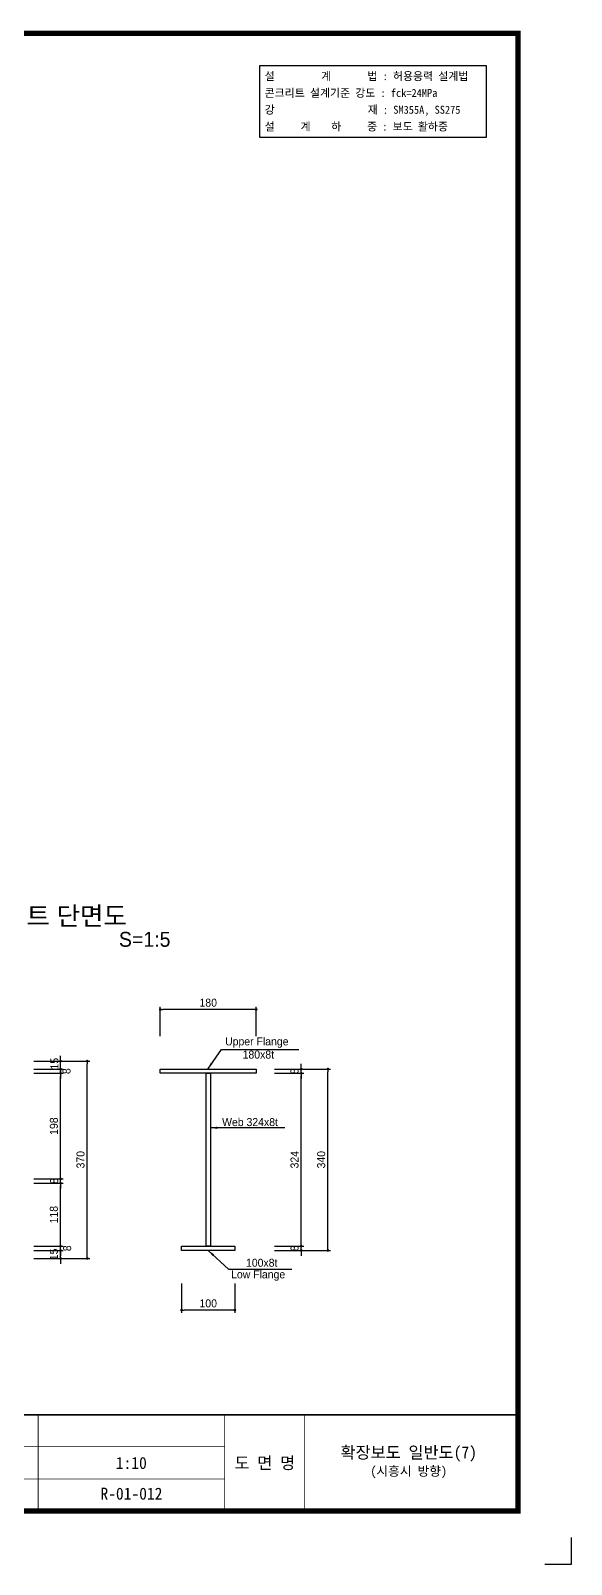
# Model space of a CAD drawing. Header units: millimetres. Extents: x 173610 to 224070, y -281283 to -269403.
# Drawn here: x 196812 to 198840, y -281283 to -275533 of the extents above; entities that cross this region are included whole.
import ezdxf
from ezdxf.enums import TextEntityAlignment as Align

# ---------------------------------------------------------------- set-up
doc = ezdxf.new("R2010")
doc.units = ezdxf.units.MM
for name, color, linetype in [('CS-DIML', 1, 'Continuous'), ('CX-BORD', 3, 'Continuous'), ('CX-BORD-LIN1', 4, 'Continuous'), ('CX-BORD-LIN2', 3, 'Continuous'), ('CX-BORD-TEX1', 7, 'Continuous'), ('CX-BORD-TEX2', 6, 'Continuous'), ('CX-BORD-TEX3', 4, 'Continuous'), ('CX-LGND-LINE', 4, 'Continuous'), ('CX-LGND-TEXT', 3, 'Continuous'), ('CX-MISC', 2, 'Continuous'), ('CZ-TEX1', 6, 'Continuous'), ('DIM01', 1, 'Continuous'), ('DIML', 1, 'Continuous'), ('T25', 7, 'Continuous'), ('TEXT02', 6, 'Continuous'), ('난간기초', 4, 'Continuous')]:
    doc.layers.add(name, color=color, linetype=linetype)
doc.styles.add('MLTMHTXT', font='Dotum_1.TTF')
doc.styles.add('TB_BTXT', font='H2GTRE_1.TTF')
doc.styles.add('TB_TEXT', font='')
doc.styles.add('TEXT', font='Dotum_1.TTF')
doc.styles.add('돋움', font='Dotum_1.TTF')
doc.styles.get('TB_TEXT').set_extended_font_data('DotumChe')
doc.dimstyles.new('사본 일반도면_0100', dxfattribs={"dimtxt": 600, "dimasz": 200, "dimexe": 200, "dimexo": 0, "dimgap": 100, "dimtad": 1, "dimdec": 0, "dimlfac": 0.5, "dimzin": 0, "dimdsep": 46, "dimlunit": 6, "dimtxsty": 'TEXT', "dimblk": 'DOT', "dimcen": 0.09, "dimclrd": 1, "dimclre": 1, "dimclrt": 7, "dimadec": 8, "dimazin": 0, "dimtfac": 1, "dimtdec": 0, "dimtix": 1, "dimtmove": 2, "dimatfit": 3, "dimldrblk": 'DOT', "dimfxl": 200, "dimfrac": 2, "dimtolj": 1, "dimtzin": 0, "dimarcsym": 0})

# ---------------------------------------------------------------- blocks, each defined once
blk = doc.blocks.new('CXBLKA1')
at = {"layer": 'CX-BORD-LIN1', "const_width": 2}
blk.add_lwpolyline([(821, 20), (25, 20), (25, 574), (821, 574)], close=True, dxfattribs=at)
at = {"layer": 'CX-BORD-LIN1', "const_width": 0.6}
blk.add_lwpolyline([(821, 56), (25, 56)], dxfattribs=at)
at = {"layer": 'CX-BORD-LIN2', "const_width": 0.3}
for points in [[(641, 20), (641, 56)], [(711, 20), (711, 56)], [(741, 20), (741, 56)], [(711, 44.11), (611, 44.11)], [(711, 32), (611, 32)]]:
    blk.add_lwpolyline(points, dxfattribs=at)
at = {"layer": 'CX-MISC'}
blk.add_lwpolyline([(831, 0), (841, 0), (841, 0), (841, 0), (841, 0), (841, 0), (841, 10)], dxfattribs=at)
at = {"layer": 'CX-BORD-TEX1', "style": 'TB_BTXT'}
blk.add_attdef('UD_TITLE', text='', height=10, dxfattribs=at).set_placement((423, 553), align=Align.MIDDLE_CENTER)
at = {"layer": 'CX-BORD-TEX1', "style": 'MLTMHTXT', "width": 0.8, "flags": 4}
blk.add_attdef('EI_NAME', (69.69, 43.65), '', height=6, dxfattribs=at)
at = {"layer": 'CX-BORD-TEX1', "style": 'TB_BTXT', "flags": 4}
blk.add_attdef('CI_NAME', text='', height=5, dxfattribs=at).set_placement((85, 28), align=Align.MIDDLE_CENTER)
at = {"layer": 'CX-BORD-TEX2', "style": 'TB_BTXT'}
blk.add_attdef('PI_CNAME', text='', height=5, dxfattribs=at).set_placement((40, 552), align=Align.BOTTOM_LEFT)
blk.add_attdef('UD_SUBTITLE', text='', height=7, dxfattribs=at).set_placement((423, 538), align=Align.MIDDLE_CENTER)
at = {"layer": 'CX-BORD-TEX3', "style": 'TB_TEXT'}
blk.add_text('도 면 명', height=4.5, dxfattribs=at).set_placement((726, 38), align=Align.MIDDLE_CENTER)
at = {"layer": 'CX-BORD-TEX3', "style": 'TB_BTXT'}
blk.add_attdef('UD_CDNAME', text='', height=4, dxfattribs=at).set_placement((42, 544), align=Align.BOTTOM_LEFT)
at = {"layer": 'CX-BORD-TEX3', "style": 'TB_TEXT'}
for tag, height, p in [('PI_TITLE', 4.5, (243, 50)), ('DC_RNUM4', 3, (320, 52)), ('DC_RDATE4', 3.5, (353, 52.5)), ('DC_RAPP4', 3.5, (510, 52.5)), ('DC_RCHK4', 3.5, (550, 52.5)), ('DC_RDGN4', 3.5, (590, 52.5)), ('UD_CDIST', 4.5, (676, 50)), ('DC_RNUM3', 3, (320, 45)), ('DC_RDATE3', 3.5, (353, 45.4)), ('DC_RAPP3', 3.5, (510, 45.4)), ('DC_RCHK3', 3.5, (550, 45.4)), ('DC_RDGN3', 3.5, (590, 45.4)), ('FI_NAME', 4.5, (781, 44.87)), ('PI_CDNAME', 4.5, (243, 38)), ('DC_RDATE2', 3.5, (353, 38.5)), ('DC_RAPP2', 3.5, (510, 38.5)), ('DC_RCHK2', 3.5, (550, 38.5)), ('DC_RDGN2', 3.5, (590, 38.5)), ('DA_HSCALE', 4.5, (658.5, 38)), ('DA_VSCALE', 4.5, (693, 38)), ('DC_RNUM2', 3, (320, 38)), ('DI_TITLE', 4.5, (781, 37.87)), ('PA_CCLASS', 4.5, (204, 26.5)), ('PI_STAGE', 4.5, (283, 26.5)), ('DC_RNUM1', 3, (320, 31)), ('DC_RDATE1', 3.5, (353, 31.5)), ('DC_RAPP1', 3.5, (510, 31.5)), ('DC_RCHK1', 3.5, (550, 31.5)), ('DC_RDGN1', 3.5, (590, 31.5)), ('DI_DRWNO', 4.5, (676, 26.5)), ('DI_SUBTITLE', 3.5, (781, 30.87))]:
    blk.add_attdef(tag, text='', height=height, dxfattribs=at).set_placement(p, align=Align.MIDDLE_CENTER)
for tag, p in [('DC_RDES4', (377, 52.5)), ('DC_RDES3', (377, 45.4)), ('DC_RDES2', (377, 38.5)), ('DC_RDES1', (377, 31.5))]:
    blk.add_attdef(tag, text='', height=3.5, dxfattribs=at).set_placement(p, align=Align.MIDDLE_LEFT)
at = {"layer": 'CX-BORD-TEX3', "style": 'TB_TEXT', "flags": 1}
for tag, p in [('PI_ID', (24, 16)), ('PI_CCODE', (31, 16)), ('PA_DSDATE', (47, 16)), ('PA_DEDATE', (64, 16)), ('PA_CSDATE', (81, 16)), ('PA_CEDATE', (98, 16)), ('PA_CFDATE', (114, 16)), ('EI_ENAME', (132, 16)), ('EI_DEPT', (146, 16)), ('EI_PERSON', (158, 16)), ('EI_EMAIL', (174, 16)), ('CI_CATEG', (189, 16)), ('CI_ROLE', (204, 16)), ('CI_ONAME', (216, 16)), ('CI_ADDR', (232, 16)), ('CI_TEL', (246, 16)), ('CI_FAX', (257, 16)), ('CI_HPADDR', (270, 16)), ('CI_CODE', (287, 16)), ('CI_DEPT', (300, 16)), ('CI_PERSON', (312, 16)), ('CI_EMAIL', (329, 16)), ('CI_PROLE', (342, 16)), ('DI_MANCODE', (357, 16)), ('DI_CATEG', (377, 16)), ('DI_LDATE', (392, 16)), ('DI_PCLASS', (407, 16)), ('DI_MMCLASS', (424, 16)), ('DI_MSCLASS', (443, 16)), ('DI_ECLASS', (462, 16)), ('DI_FNAME', (478, 16)), ('DC_ONAME', (493, 16)), ('DC_NNAME', (510, 16)), ('FI_CODE', (529, 16)), ('FI_CLASS', (545, 16)), ('FI_ICODE1', (563, 16)), ('FI_ICODE2', (581, 16)), ('------------', (597, 16))]:
    blk.add_attdef(tag, p, '', height=2, dxfattribs=at)
blk = doc.blocks.new('기준1')
at = {"layer": 'CX-LGND-LINE', "flags": 128}
blk.add_lwpolyline([(-1200, -3900), (-9684, -3900), (-9684, -1200), (-1200, -1200)], close=True, dxfattribs=at)
at = {"layer": 'CX-LGND-TEXT', "style": 'TB_TEXT'}
for s, p in [('설         계       법 : 허용응력 설계법', (-9504, -1605)), ('콘크리트 설계기준 강도 : fck=24MPa', (-9504, -2235)), ('강                  재 : SM355A, SS275', (-9504, -2865)), ('설     계    하     중 : 보도 활하중', (-9504, -3495))]:
    blk.add_text(s, height=300, dxfattribs=at).set_placement(p, align=Align.MIDDLE_LEFT)
blk = doc.blocks.new('_Dot')
at = {"layer": 'DIML', "color": 140, "linetype": 'Continuous'}
blk.add_line((0, 0), (-1, 0), dxfattribs=at)
at = {"layer": 'DIML', "color": 140, "linetype": 'Continuous', "const_width": 0.5}
blk.add_lwpolyline([(-0.25, 0, 1), (0.25, 0, 1)], format="xyb", close=True, dxfattribs=at)
blk = doc.blocks.new('*D181')
at = {"layer": 'CS-DIML', "color": 140, "lineweight": -2}
for p, q in [((197377.7, -280229.8), (197377.7, -280339.8)), ((197577.7, -280229.8), (197577.7, -280339.8)), ((197567.7, -280329.8), (197387.7, -280329.8))]:
    blk.add_line(p, q, dxfattribs=at)
at = {"layer": 'Defpoints', "color": 0}
for p in [(197377.7, -280229.8), (197577.7, -280229.8), (197377.7, -280329.8)]:
    blk.add_point(p, dxfattribs=at)
at = {"layer": 'CS-DIML', "color": 140, "lineweight": -2, "xscale": 10, "yscale": 10, "zscale": 10, "rotation": 180}
blk.add_blockref('_Dot', (197377.7, -280329.8), dxfattribs=at)
at = {"layer": 'CS-DIML', "color": 140, "lineweight": -2, "xscale": 10, "yscale": 10, "zscale": 10}
blk.add_blockref('_Dot', (197577.7, -280329.8), dxfattribs=at)
at = {"layer": 'CS-DIML', "color": 140, "insert": (197477.7, -280304.8), "char_height": 30, "attachment_point": 5, "style": 'TEXT'}
blk.add_mtext('\\A1;100', dxfattribs=at)
blk = doc.blocks.new('*D182')
at = {"layer": 'CS-DIML', "color": 140, "lineweight": -2}
for p, q in [((197726.5, -279426.1), (197836.5, -279426.1)), ((197726.5, -279442.1), (197836.5, -279442.1)), ((197826.5, -279416.1), (197826.5, -279406.1)), ((197826.5, -279442.1), (197826.5, -279426.1)), ((197826.5, -279452.1), (197826.5, -279462.1))]:
    blk.add_line(p, q, dxfattribs=at)
at = {"layer": 'Defpoints', "color": 0}
for p in [(197726.5, -279426.1), (197726.5, -279442.1), (197826.5, -279426.1)]:
    blk.add_point(p, dxfattribs=at)
at = {"layer": 'CS-DIML', "color": 140, "lineweight": -2, "xscale": 10, "yscale": 10, "zscale": 10}
for p, rotation in [((197826.5, -279426.1), 270), ((197826.5, -279442.1), 90)]:
    blk.add_blockref('_Dot', p, dxfattribs=dict(at, rotation=rotation))
at = {"layer": 'CS-DIML', "color": 140, "insert": (197801.5, -279434.1), "char_height": 30, "attachment_point": 5, "rotation": 90, "style": 'TEXT'}
blk.add_mtext('\\A1;8', dxfattribs=at)
blk = doc.blocks.new('*D183')
at = {"layer": 'CS-DIML', "color": 140, "lineweight": -2}
for p, q in [((197826.5, -279426.1), (197936.5, -279426.1)), ((197926.5, -280096.1), (197926.5, -279436.1)), ((197826.5, -280106.1), (197936.5, -280106.1))]:
    blk.add_line(p, q, dxfattribs=at)
at = {"layer": 'Defpoints', "color": 0}
for p in [(197826.5, -279426.1), (197926.5, -279426.1), (197826.5, -280106.1)]:
    blk.add_point(p, dxfattribs=at)
at = {"layer": 'CS-DIML', "color": 140, "lineweight": -2, "xscale": 10, "yscale": 10, "zscale": 10}
for p, rotation in [((197926.5, -279426.1), 90), ((197926.5, -280106.1), 270)]:
    blk.add_blockref('_Dot', p, dxfattribs=dict(at, rotation=rotation))
at = {"layer": 'CS-DIML', "color": 140, "insert": (197901.5, -279766.1), "char_height": 30, "attachment_point": 5, "rotation": 90, "style": 'TEXT'}
blk.add_mtext('\\A1;340', dxfattribs=at)
blk = doc.blocks.new('*D184')
at = {"layer": 'CS-DIML', "color": 140, "lineweight": -2}
for p, q in [((197726.5, -279442.1), (197836.5, -279442.1)), ((197826.5, -280080.1), (197826.5, -279452.1)), ((197726.5, -280090.1), (197836.5, -280090.1))]:
    blk.add_line(p, q, dxfattribs=at)
at = {"layer": 'Defpoints', "color": 0}
for p in [(197726.5, -279442.1), (197826.5, -279442.1), (197726.5, -280090.1)]:
    blk.add_point(p, dxfattribs=at)
at = {"layer": 'CS-DIML', "color": 140, "lineweight": -2, "xscale": 10, "yscale": 10, "zscale": 10}
for p, rotation in [((197826.5, -279442.1), 90), ((197826.5, -280090.1), 270)]:
    blk.add_blockref('_Dot', p, dxfattribs=dict(at, rotation=rotation))
at = {"layer": 'CS-DIML', "color": 140, "insert": (197801.5, -279766.1), "char_height": 30, "attachment_point": 5, "rotation": 90, "style": 'TEXT'}
blk.add_mtext('\\A1;324', dxfattribs=at)
blk = doc.blocks.new('*D185')
at = {"layer": 'CS-DIML', "color": 140, "lineweight": -2}
for p, q in [((197826.5, -280080.1), (197826.5, -280070.1)), ((197726.5, -280090.1), (197836.5, -280090.1)), ((197726.5, -280106.1), (197836.5, -280106.1)), ((197826.5, -280106.1), (197826.5, -280090.1)), ((197826.5, -280116.1), (197826.5, -280126.1))]:
    blk.add_line(p, q, dxfattribs=at)
at = {"layer": 'Defpoints', "color": 0}
for p in [(197726.5, -280090.1), (197726.5, -280106.1), (197826.5, -280090.1)]:
    blk.add_point(p, dxfattribs=at)
at = {"layer": 'CS-DIML', "color": 140, "lineweight": -2, "xscale": 10, "yscale": 10, "zscale": 10}
for p, rotation in [((197826.5, -280090.1), 270), ((197826.5, -280106.1), 90)]:
    blk.add_blockref('_Dot', p, dxfattribs=dict(at, rotation=rotation))
at = {"layer": 'CS-DIML', "color": 140, "insert": (197801.5, -280098.1), "char_height": 30, "attachment_point": 5, "rotation": 90, "style": 'TEXT'}
blk.add_mtext('\\A1;8', dxfattribs=at)
blk = doc.blocks.new('*D186')
at = {"layer": 'CS-DIML', "color": 140, "lineweight": -2}
for p, q in [((197297.7, -279302.5), (197297.7, -279192.5)), ((197647.7, -279202.5), (197307.7, -279202.5)), ((197657.7, -279302.5), (197657.7, -279192.5))]:
    blk.add_line(p, q, dxfattribs=at)
at = {"layer": 'Defpoints', "color": 0}
for p in [(197297.7, -279202.5), (197297.7, -279302.5), (197657.7, -279302.5)]:
    blk.add_point(p, dxfattribs=at)
at = {"layer": 'CS-DIML', "color": 140, "lineweight": -2, "xscale": 10, "yscale": 10, "zscale": 10, "rotation": 180}
blk.add_blockref('_Dot', (197297.7, -279202.5), dxfattribs=at)
at = {"layer": 'CS-DIML', "color": 140, "lineweight": -2, "xscale": 10, "yscale": 10, "zscale": 10}
blk.add_blockref('_Dot', (197657.7, -279202.5), dxfattribs=at)
at = {"layer": 'CS-DIML', "color": 140, "insert": (197477.7, -279177.5), "char_height": 30, "attachment_point": 5, "style": 'TEXT'}
blk.add_mtext('\\A1;180', dxfattribs=at)
blk = doc.blocks.new('*D159')
at = {"layer": 'CS-DIML', "color": 140, "lineweight": -2}
for p, q in [((196823.8, -279426.1), (196933.8, -279426.1)), ((196823.8, -279442.1), (196933.8, -279442.1)), ((196923.8, -279416.1), (196923.8, -279406.1)), ((196923.8, -279442.1), (196923.8, -279426.1)), ((196923.8, -279452.1), (196923.8, -279462.1))]:
    blk.add_line(p, q, dxfattribs=at)
at = {"layer": 'Defpoints', "color": 0}
for p in [(196823.8, -279426.1), (196823.8, -279442.1), (196923.8, -279426.1)]:
    blk.add_point(p, dxfattribs=at)
at = {"layer": 'CS-DIML', "color": 140, "lineweight": -2, "xscale": 10, "yscale": 10, "zscale": 10}
for p, rotation in [((196923.8, -279426.1), 270), ((196923.8, -279442.1), 90)]:
    blk.add_blockref('_Dot', p, dxfattribs=dict(at, rotation=rotation))
at = {"layer": 'CS-DIML', "color": 140, "insert": (196946.4, -279434.1), "char_height": 30, "attachment_point": 5, "rotation": 90, "style": 'TEXT'}
blk.add_mtext('\\A1;8', dxfattribs=at)
blk = doc.blocks.new('*D160')
at = {"layer": 'CS-DIML', "color": 140, "lineweight": -2}
for p, q in [((196823.8, -279442.1), (196933.8, -279442.1)), ((196923.8, -279828.1), (196923.8, -279452.1)), ((196823.8, -279838.1), (196933.8, -279838.1))]:
    blk.add_line(p, q, dxfattribs=at)
at = {"layer": 'Defpoints', "color": 0}
for p in [(196823.8, -279442.1), (196923.8, -279442.1), (196823.8, -279838.1)]:
    blk.add_point(p, dxfattribs=at)
at = {"layer": 'CS-DIML', "color": 140, "lineweight": -2, "xscale": 10, "yscale": 10, "zscale": 10}
for p, rotation in [((196923.8, -279442.1), 90), ((196923.8, -279838.1), 270)]:
    blk.add_blockref('_Dot', p, dxfattribs=dict(at, rotation=rotation))
at = {"layer": 'CS-DIML', "color": 140, "insert": (196898.8, -279640.1), "char_height": 30, "attachment_point": 5, "rotation": 90, "style": 'TEXT'}
blk.add_mtext('\\A1;198', dxfattribs=at)
blk = doc.blocks.new('*D161')
at = {"layer": 'CS-DIML', "color": 140, "lineweight": -2}
for p, q in [((196923.8, -279396.1), (197033.8, -279396.1)), ((197023.8, -280126.1), (197023.8, -279406.1)), ((196923.8, -280136.1), (197033.8, -280136.1))]:
    blk.add_line(p, q, dxfattribs=at)
at = {"layer": 'Defpoints', "color": 0}
for p in [(196923.8, -279396.1), (197023.8, -279396.1), (196923.8, -280136.1)]:
    blk.add_point(p, dxfattribs=at)
at = {"layer": 'CS-DIML', "color": 140, "lineweight": -2, "xscale": 10, "yscale": 10, "zscale": 10}
for p, rotation in [((197023.8, -279396.1), 90), ((197023.8, -280136.1), 270)]:
    blk.add_blockref('_Dot', p, dxfattribs=dict(at, rotation=rotation))
at = {"layer": 'CS-DIML', "color": 140, "insert": (196998.8, -279766.1), "char_height": 30, "attachment_point": 5, "rotation": 90, "style": 'TEXT'}
blk.add_mtext('\\A1;370', dxfattribs=at)
blk = doc.blocks.new('*D162')
at = {"layer": 'CS-DIML', "color": 140, "lineweight": -2}
for p, q in [((196923.8, -280080.1), (196923.8, -280070.1)), ((196823.8, -280090.1), (196933.8, -280090.1)), ((196823.8, -280106.1), (196933.8, -280106.1)), ((196923.8, -280106.1), (196923.8, -280090.1)), ((196923.8, -280116.1), (196923.8, -280126.1))]:
    blk.add_line(p, q, dxfattribs=at)
at = {"layer": 'Defpoints', "color": 0}
for p in [(196823.8, -280090.1), (196823.8, -280106.1), (196923.8, -280090.1)]:
    blk.add_point(p, dxfattribs=at)
at = {"layer": 'CS-DIML', "color": 140, "lineweight": -2, "xscale": 10, "yscale": 10, "zscale": 10}
for p, rotation in [((196923.8, -280090.1), 270), ((196923.8, -280106.1), 90)]:
    blk.add_blockref('_Dot', p, dxfattribs=dict(at, rotation=rotation))
at = {"layer": 'CS-DIML', "color": 140, "char_height": 30, "attachment_point": 5, "rotation": 90, "style": 'TEXT'}
for s, insert in [('\\A1;', (196888.8, -280098.1)), ('\\A1;8', (196948.8, -280098.1))]:
    blk.add_mtext(s, dxfattribs=dict(at, insert=insert))
blk = doc.blocks.new('*D163')
at = {"layer": 'CS-DIML', "color": 140, "lineweight": -2}
for p, q in [((196823.8, -280106.1), (196933.8, -280106.1)), ((196823.8, -280136.1), (196933.8, -280136.1)), ((196923.8, -280096.1), (196923.8, -280086.1)), ((196923.8, -280136.1), (196923.8, -280106.1)), ((196923.8, -280146.1), (196923.8, -280156.1))]:
    blk.add_line(p, q, dxfattribs=at)
at = {"layer": 'Defpoints', "color": 0}
for p in [(196823.8, -280106.1), (196823.8, -280136.1), (196923.8, -280106.1)]:
    blk.add_point(p, dxfattribs=at)
at = {"layer": 'CS-DIML', "color": 140, "lineweight": -2, "xscale": 10, "yscale": 10, "zscale": 10}
for p, rotation in [((196923.8, -280106.1), 270), ((196923.8, -280136.1), 90)]:
    blk.add_blockref('_Dot', p, dxfattribs=dict(at, rotation=rotation))
at = {"layer": 'CS-DIML', "color": 140, "insert": (196898.8, -280121.1), "char_height": 30, "attachment_point": 5, "rotation": 90, "style": 'TEXT'}
blk.add_mtext('\\A1;15', dxfattribs=at)
blk = doc.blocks.new('*D167')
at = {"layer": 'CS-DIML', "color": 140, "lineweight": -2}
for p, q in [((196923.8, -279386.1), (196923.8, -279376.1)), ((196823.8, -279396.1), (196933.8, -279396.1)), ((196823.8, -279426.1), (196933.8, -279426.1)), ((196923.8, -279426.1), (196923.8, -279396.1)), ((196923.8, -279436.1), (196923.8, -279446.1))]:
    blk.add_line(p, q, dxfattribs=at)
at = {"layer": 'Defpoints', "color": 0}
for p in [(196823.8, -279396.1), (196823.8, -279426.1), (196923.8, -279396.1)]:
    blk.add_point(p, dxfattribs=at)
at = {"layer": 'CS-DIML', "color": 140, "lineweight": -2, "xscale": 10, "yscale": 10, "zscale": 10}
for p, rotation in [((196923.8, -279396.1), 270), ((196923.8, -279426.1), 90)]:
    blk.add_blockref('_Dot', p, dxfattribs=dict(at, rotation=rotation))
at = {"layer": 'CS-DIML', "color": 140, "insert": (196901, -279406.1), "char_height": 30, "attachment_point": 5, "rotation": 90, "style": 'TEXT'}
blk.add_mtext('\\A1;15', dxfattribs=at)
blk = doc.blocks.new('*D170')
at = {"layer": 'CS-DIML', "color": 140, "lineweight": -2}
for p, q in [((196823.8, -279838.1), (196933.8, -279838.1)), ((196923.8, -279828.1), (196923.8, -279818.1)), ((196923.8, -279854.1), (196923.8, -279838.1)), ((196823.8, -279854.1), (196933.8, -279854.1)), ((196923.8, -279864.1), (196923.8, -279874.1))]:
    blk.add_line(p, q, dxfattribs=at)
at = {"layer": 'Defpoints', "color": 0}
for p in [(196823.8, -279838.1), (196923.8, -279838.1), (196823.8, -279854.1)]:
    blk.add_point(p, dxfattribs=at)
at = {"layer": 'CS-DIML', "color": 140, "lineweight": -2, "xscale": 10, "yscale": 10, "zscale": 10}
for p, rotation in [((196923.8, -279838.1), 270), ((196923.8, -279854.1), 90)]:
    blk.add_blockref('_Dot', p, dxfattribs=dict(at, rotation=rotation))
at = {"layer": 'CS-DIML', "color": 140, "insert": (196900, -279845.8), "char_height": 30, "attachment_point": 5, "rotation": 90, "style": 'TEXT'}
blk.add_mtext('\\A1;8', dxfattribs=at)
blk = doc.blocks.new('*D171')
at = {"layer": 'CS-DIML', "color": 140, "lineweight": -2}
for p, q in [((196823.8, -279854.1), (196933.8, -279854.1)), ((196923.8, -280080.1), (196923.8, -279864.1)), ((196823.8, -280090.1), (196933.8, -280090.1))]:
    blk.add_line(p, q, dxfattribs=at)
at = {"layer": 'Defpoints', "color": 0}
for p in [(196823.8, -279854.1), (196923.8, -279854.1), (196823.8, -280090.1)]:
    blk.add_point(p, dxfattribs=at)
at = {"layer": 'CS-DIML', "color": 140, "lineweight": -2, "xscale": 10, "yscale": 10, "zscale": 10}
for p, rotation in [((196923.8, -279854.1), 90), ((196923.8, -280090.1), 270)]:
    blk.add_blockref('_Dot', p, dxfattribs=dict(at, rotation=rotation))
at = {"layer": 'CS-DIML', "color": 140, "insert": (196898.8, -279972.1), "char_height": 30, "attachment_point": 5, "rotation": 90, "style": 'TEXT'}
blk.add_mtext('\\A1;118', dxfattribs=at)

msp = doc.modelspace()

# ---------------------------------------------------------------- linework, layer by layer
at = {"layer": 'DIM01'}
for p, q in [((197475.6378, -279426.0669), (197527.5361, -279352.3108)), ((197527.5361, -279352.3108), (197817.5021, -279352.3108)), ((197765.4565, -279646.4106), (197485.7265, -279646.4106)), ((197477.7265, -280106.0669), (197553.2441, -280176.2462)), ((197553.2441, -280176.2462), (197790.767, -280176.2462))]:
    msp.add_line(p, q, dxfattribs=at)
at = {"layer": 'DIM01', "extrusion": (0, 0, -1)}
for points in [[(-197487.1657, -279402.0812), (-197475.6378, -279426.0669), (-197494.3217, -279407.1165)], [(-197511.9765, -279650.7856), (-197485.7265, -279646.4106), (-197511.9765, -279642.0356)], [(-197493.977, -280127.1411), (-197477.7265, -280106.0669), (-197499.9335, -280120.7315)]]:
    msp.add_solid(points, dxfattribs=at)
at = {"layer": '난간기초'}
for points in [[(197297.7265, -279426.0669), (197657.7265, -279426.0669), (197657.7265, -279442.0669), (197297.7265, -279442.0669)], [(197469.7265, -279442.0669), (197485.7265, -279442.0669), (197485.7265, -280090.0669), (197469.7265, -280090.0669)], [(197377.7265, -280090.0669), (197577.7265, -280090.0669), (197577.7265, -280106.0669), (197377.7265, -280106.0669)]]:
    msp.add_lwpolyline(points, close=True, dxfattribs=at)

# ---------------------------------------------------------------- block references
at = {"layer": 'CX-BORD'}
ref = msp.add_blockref('CXBLKA1', (190429.6593, -281283.0251), dxfattribs=dict(at, xscale=10, yscale=10, zscale=10))
ref.add_attrib('DI_TITLE', '확장보도 일반도(7)', dxfattribs={"layer": 'CX-BORD-TEX3', "height": 45, "style": 'TB_TEXT'}).set_placement((198229.6593, -280863.5251), align=Align.MIDDLE_CENTER)
ref.add_attrib('DI_SUBTITLE', '(시흥시 방향)', dxfattribs={"layer": 'CX-BORD-TEX3', "height": 35, "style": 'TB_TEXT'}).set_placement((198229.6593, -280933.5251), align=Align.MIDDLE_CENTER)
ref.add_attrib('DA_HSCALE', '            1:10', dxfattribs={"layer": 'CX-BORD-TEX3', "height": 45, "style": 'TB_TEXT'}).set_placement((197014.6593, -280903.0251), align=Align.MIDDLE_CENTER)
ref.add_attrib('DI_DRWNO', 'R-01-012', dxfattribs={"layer": 'CX-BORD-TEX3', "height": 45, "style": 'TB_TEXT'}).set_placement((197189.6593, -281018.0251), align=Align.MIDDLE_CENTER)
at = {"layer": 'T25', "xscale": 0.1000000000058208, "yscale": 0.1000000000058208, "zscale": 0.1000000000058208}
msp.add_blockref('기준1', (198639.6593, -275543.0251), dxfattribs=at)

# ---------------------------------------------------------------- texts
at = {"layer": 'CZ-TEX1', "style": 'TB_BTXT'}
for s, height, p in [('베이스 플레이트 단면도', 70, (196707.9063, -278887.0607)), ('S=1:5', 56, (197239.4173, -278967.8244))]:
    msp.add_text(s, height=height, dxfattribs=at).set_placement(p, align=Align.CENTER)
at = {"layer": 'TEXT02', "color": 7, "style": '돋움'}
for s, p in [('Upper Flange', (197540.9675, -279337.4004)), ('180x8t', (197606.6929, -279386.8849)), ('Web 324x8t', (197529.7327, -279639.9904)), ('100x8t', (197619.3521, -280167.356)), ('Low Flange', (197563.5355, -280210.8297))]:
    msp.add_text(s, height=30, dxfattribs=at).set_placement(p)

# ---------------------------------------------------------------- dimensions: what is measured, and where the dimension line sits
at = {"layer": 'CS-DIML', "color": 140}
for base, p1, p2, angle, picture, middle in [((197297.7265, -279202.5366), (197657.7265, -279302.5366), (197297.7265, -279302.5366), 180, '*D186', (197477.7265, -279177.5163)), ((197023.7749, -279396.0669), (196923.7749, -280136.0669), (196923.7749, -279396.0669), 90, '*D161', (196998.7545, -279766.0669)), ((196923.7749, -279442.0669), (196823.7749, -279838.0669), (196823.7749, -279442.0669), 90, '*D160', (196898.7545, -279640.0669)), ((197826.5034, -279426.0669), (197726.5034, -279442.0669), (197726.5034, -279426.0669), 90, '*D182', (197801.4831, -279434.0669)), ((197826.5034, -279442.0669), (197726.5034, -280090.0668), (197726.5034, -279442.0669), 90, '*D184', (197801.4831, -279766.0668)), ((197926.5034, -279426.0669), (197826.5034, -280106.0668), (197826.5034, -279426.0669), 90, '*D183', (197901.4831, -279766.0668)), ((196923.7749, -279854.0669), (196823.7749, -280090.0669), (196823.7749, -279854.0669), 90, '*D171', (196898.7545, -279972.0669)), ((197826.5034, -280090.0668), (197726.5034, -280106.0668), (197726.5034, -280090.0668), 90, '*D185', (197801.4831, -280098.0668)), ((196923.7749, -280106.0669), (196823.7749, -280136.0669), (196823.7749, -280106.0669), 90, '*D163', (196898.7545, -280121.0669)), ((197377.7265, -280329.7831), (197577.7265, -280229.7831), (197377.7265, -280229.7831), 180, '*D181', (197477.7265, -280304.7628))]:
    dim = msp.add_linear_dim(base=base, p1=p1, p2=p2, angle=angle, dimstyle='사본 일반도면_0100', override={"dimscale": 0.05, "dimgap": 200, "dimclrd": 140, "dimclre": 140, "dimclrt": 140}, dxfattribs=at)
    dim.commit()
    dim.dimension.update_dxf_attribs({"geometry": picture, "text_midpoint": middle})
for base, p1, p2, picture, middle in [((196923.7749, -279396.0669), (196823.7749, -279426.0669), (196823.7749, -279396.0669), '*D167', (196901.0315, -279406.0669)), ((196923.7749, -279426.0669), (196823.7749, -279442.0669), (196823.7749, -279426.0669), '*D159', (196946.4475, -279434.0669)), ((196923.7749, -279838.0669), (196823.7749, -279854.0669), (196823.7749, -279838.0669), '*D170', (196900.0197, -279845.8318))]:
    dim = msp.add_linear_dim(base=base, p1=p1, p2=p2, angle=90, dimstyle='사본 일반도면_0100', override={"dimscale": 0.05, "dimgap": 200, "dimclrd": 140, "dimclre": 140, "dimclrt": 140}, dxfattribs=at)
    dim.commit()
    dim.dimension.update_dxf_attribs({"geometry": picture, "text_midpoint": middle, "dimtype": 160})
dim = msp.add_linear_dim(base=(196923.7749, -280090.0669), p1=(196823.7749, -280106.0669), p2=(196823.7749, -280090.0669), angle=90, text='\\X<>', dimstyle='사본 일반도면_0100', override={"dimscale": 0.05, "dimgap": 200, "dimclrd": 140, "dimclre": 140, "dimclrt": 140}, dxfattribs=at)
dim.commit()
dim.dimension.update_dxf_attribs({"geometry": '*D162', "text_midpoint": (196923.7749, -280098.0669)})

doc.saveas('drawing.dxf')
